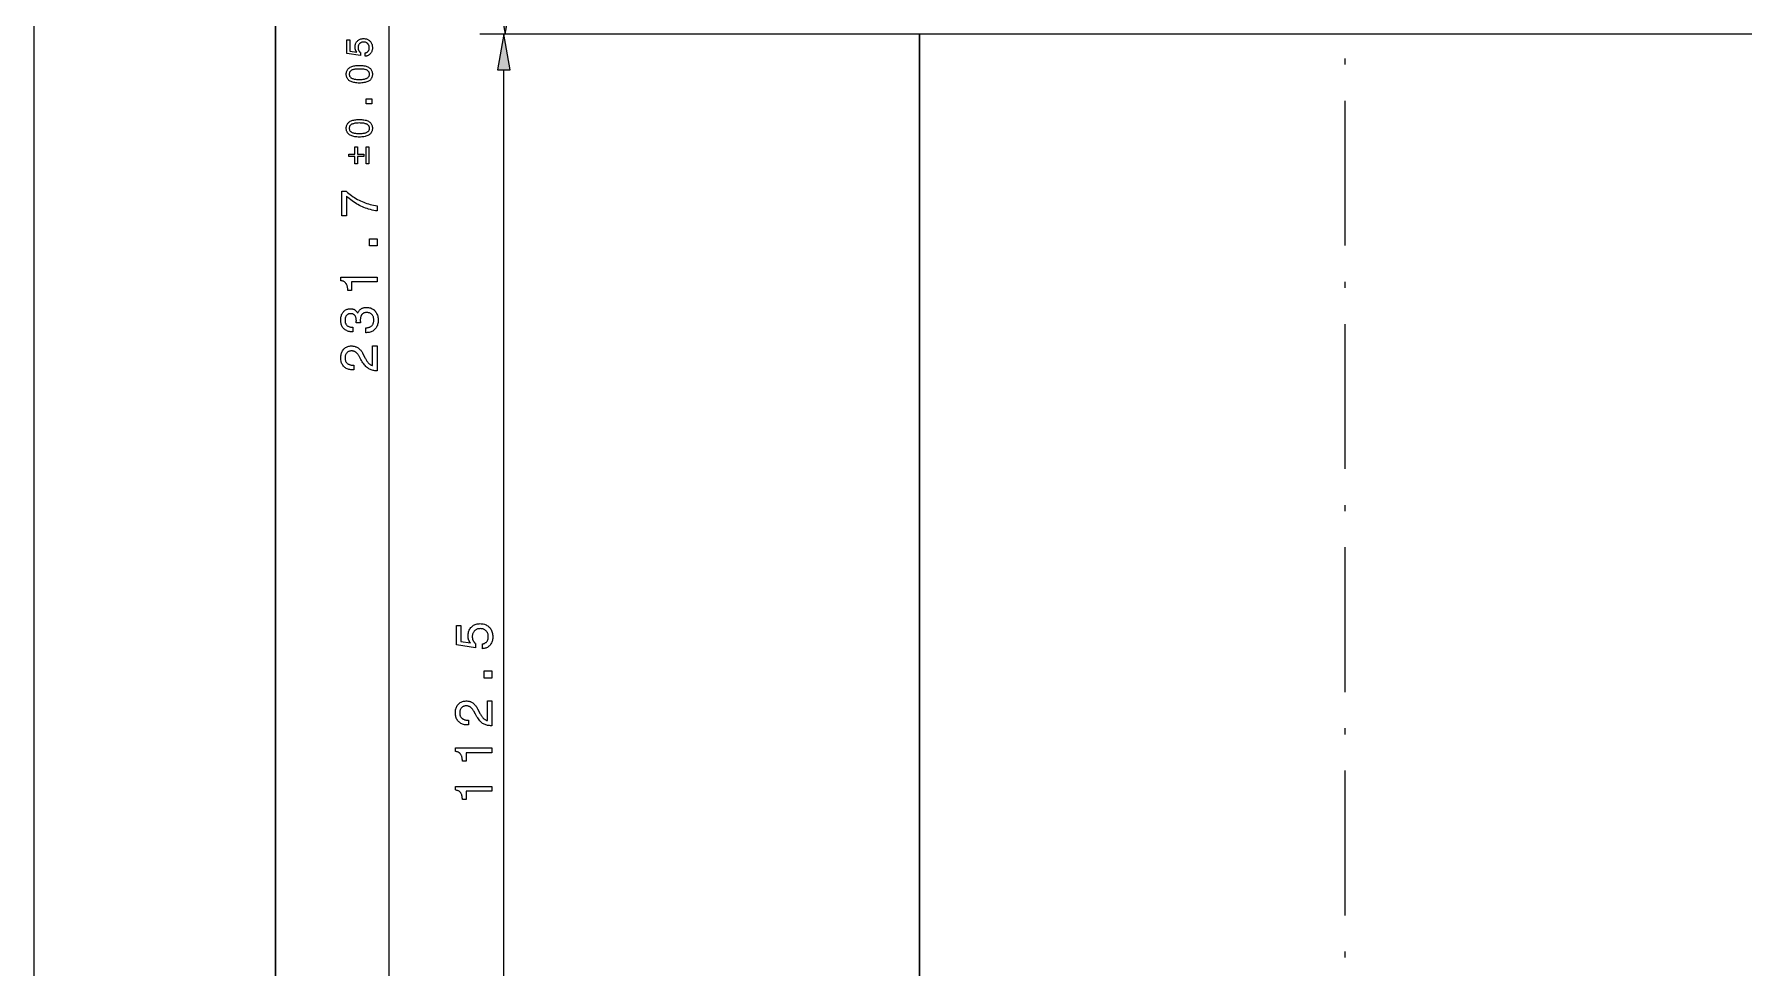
# Model space of a CAD drawing. Extents: x 0 to 297, y 0 to 420.
# Drawn here: x 0 to 141.7, y 194.5 to 271.9 of the extents above; entities that cross this region are included whole.
import ezdxf

# ---------------------------------------------------------------- set-up
doc = ezdxf.new("R2010")
doc.units = 0
doc.linetypes.add('DASHDOT', pattern=[18.5, 12, -3, 0.5, -3])

msp = doc.modelspace()

# ---------------------------------------------------------------- linework, layer by layer
at = {"color": 7, "lineweight": 13}
for p, q in [((0, 0), (0, 420)), ((29.43, 144.85), (29.43, 370.64)), ((73.41, 271.89), (36.94, 271.89)), ((73.41, 271.89), (37.05, 271.89)), ((139.59, 271.89), (73.41, 271.89)), ((38.94, 162.35), (38.94, 268.94))]:
    msp.add_line(p, q, dxfattribs=at)
at = {"color": 7, "lineweight": 30}
for p, q in [((20, 5), (20, 415)), ((73.41, 159.39), (73.41, 271.89))]:
    msp.add_line(p, q, dxfattribs=at)
at = {"color": 7, "linetype": 'DASHDOT', "lineweight": 13}
msp.add_line((108.66, 377.38), (108.66, 144.9), dxfattribs=at)
at = {"color": 7, "lineweight": 13, "ltscale": 0.10788}
msp.add_line((143.91, 271.89), (139.59, 271.89), dxfattribs=at)
at = {"color": 7, "lineweight": 13}
for points in [[(38.53, 274.85), (39.05, 271.89), (39.57, 274.85)], [(27.43, 270.07), (27.43, 270.35), (27.47, 270.35), (27.5, 270.36), (27.53, 270.37), (27.55, 270.38), (27.58, 270.39), (27.61, 270.41), (27.63, 270.43), (27.65, 270.44), (27.67, 270.46), (27.69, 270.48), (27.71, 270.51), (27.72, 270.53), (27.74, 270.56), (27.75, 270.58), (27.76, 270.61), (27.77, 270.64), (27.77, 270.67), (27.78, 270.7), (27.78, 270.73), (27.78, 270.77), (27.78, 270.81), (27.78, 270.85), (27.77, 270.89), (27.76, 270.92), (27.75, 270.96), (27.74, 270.99), (27.72, 271.02), (27.7, 271.05), (27.68, 271.08), (27.65, 271.11), (27.63, 271.13), (27.6, 271.15), (27.57, 271.17), (27.54, 271.19), (27.51, 271.2), (27.47, 271.22), (27.43, 271.23), (27.4, 271.23), (27.36, 271.24), (27.32, 271.24), (27.27, 271.24), (27.23, 271.23), (27.2, 271.23), (27.16, 271.22), (27.12, 271.2), (27.09, 271.19), (27.06, 271.17), (27.03, 271.16), (27, 271.13), (26.98, 271.11), (26.95, 271.08), (26.93, 271.06), (26.91, 271.03), (26.89, 270.99), (26.88, 270.96), (26.87, 270.93), (26.86, 270.89), (26.85, 270.85), (26.85, 270.81), (26.85, 270.77), (26.85, 270.74), (26.85, 270.72), (26.85, 270.7), (26.86, 270.67), (26.86, 270.65), (26.87, 270.63), (26.87, 270.61), (26.88, 270.59), (26.89, 270.57), (26.9, 270.55), (26.91, 270.53), (26.92, 270.51), (26.93, 270.49), (26.94, 270.47), (26.96, 270.45), (26.97, 270.43), (26.99, 270.42), (27.01, 270.4), (27.02, 270.38), (27.04, 270.37), (27.04, 270.13), (25.93, 270.29), (25.93, 271.42), (26.18, 271.42), (26.18, 270.5), (26.74, 270.41), (26.73, 270.43), (26.72, 270.44), (26.71, 270.46), (26.69, 270.48), (26.68, 270.49), (26.67, 270.51), (26.66, 270.53), (26.66, 270.55), (26.65, 270.57), (26.64, 270.59), (26.63, 270.61), (26.63, 270.63), (26.62, 270.65), (26.62, 270.67), (26.62, 270.7), (26.61, 270.72), (26.61, 270.74), (26.61, 270.77), (26.61, 270.79), (26.61, 270.81), (26.61, 270.88), (26.61, 270.94), (26.62, 271), (26.64, 271.05), (26.65, 271.1), (26.68, 271.16), (26.7, 271.2), (26.73, 271.25), (26.76, 271.29), (26.8, 271.33), (26.84, 271.37), (26.88, 271.4), (26.92, 271.43), (26.97, 271.46), (27.02, 271.48), (27.07, 271.5), (27.13, 271.51), (27.18, 271.52), (27.24, 271.53), (27.3, 271.53), (27.37, 271.53), (27.43, 271.52), (27.49, 271.51), (27.55, 271.5), (27.6, 271.48), (27.65, 271.46), (27.7, 271.43), (27.75, 271.4), (27.8, 271.36), (27.84, 271.32), (27.88, 271.28), (27.91, 271.23), (27.94, 271.18), (27.97, 271.13), (27.99, 271.08), (28.01, 271.03), (28.02, 270.97), (28.03, 270.91), (28.04, 270.84), (28.04, 270.78), (28.04, 270.72), (28.04, 270.66), (28.03, 270.61), (28.02, 270.56), (28, 270.51), (27.98, 270.46), (27.96, 270.41), (27.94, 270.37), (27.91, 270.33), (27.88, 270.29), (27.84, 270.25), (27.8, 270.21), (27.77, 270.18), (27.72, 270.16), (27.68, 270.13), (27.64, 270.11), (27.59, 270.1), (27.54, 270.08), (27.49, 270.07)], [(39.46, 268.94), (38.94, 271.89), (38.42, 268.94)], [(26.96, 267.85), (26.85, 267.85), (26.75, 267.86), (26.66, 267.87), (26.57, 267.88), (26.49, 267.9), (26.41, 267.92), (26.34, 267.94), (26.27, 267.97), (26.21, 268), (26.15, 268.04), (26.09, 268.07), (26.05, 268.12), (26.01, 268.16), (25.97, 268.21), (25.94, 268.26), (25.91, 268.32), (25.89, 268.38), (25.88, 268.44), (25.87, 268.51), (25.87, 268.58), (25.87, 268.65), (25.88, 268.71), (25.89, 268.78), (25.91, 268.84), (25.94, 268.89), (25.97, 268.94), (26, 268.99), (26.05, 269.04), (26.09, 269.08), (26.14, 269.12), (26.2, 269.15), (26.27, 269.19), (26.33, 269.21), (26.41, 269.24), (26.49, 269.26), (26.57, 269.27), (26.66, 269.29), (26.75, 269.3), (26.85, 269.3), (26.96, 269.3), (27.06, 269.3), (27.16, 269.3), (27.26, 269.29), (27.34, 269.27), (27.43, 269.26), (27.51, 269.24), (27.58, 269.21), (27.65, 269.19), (27.71, 269.15), (27.77, 269.12), (27.82, 269.08), (27.87, 269.04), (27.91, 268.99), (27.94, 268.94), (27.97, 268.89), (28, 268.84), (28.02, 268.78), (28.03, 268.71), (28.04, 268.65), (28.04, 268.58), (28.04, 268.51), (28.03, 268.44), (28.02, 268.38), (28, 268.32), (27.97, 268.26), (27.94, 268.21), (27.91, 268.16), (27.87, 268.12), (27.82, 268.07), (27.77, 268.04), (27.71, 268), (27.65, 267.97), (27.58, 267.94), (27.5, 267.92), (27.43, 267.9), (27.34, 267.88), (27.25, 267.87), (27.16, 267.86), (27.06, 267.85)], [(26.96, 268.14), (27.04, 268.14), (27.12, 268.14), (27.2, 268.15), (27.27, 268.16), (27.33, 268.17), (27.39, 268.18), (27.45, 268.19), (27.5, 268.21), (27.55, 268.23), (27.59, 268.25), (27.63, 268.27), (27.67, 268.29), (27.7, 268.32), (27.72, 268.35), (27.74, 268.38), (27.76, 268.42), (27.78, 268.45), (27.79, 268.49), (27.79, 268.53), (27.79, 268.58), (27.79, 268.62), (27.79, 268.66), (27.78, 268.7), (27.76, 268.74), (27.74, 268.77), (27.72, 268.81), (27.7, 268.84), (27.67, 268.86), (27.63, 268.89), (27.6, 268.91), (27.55, 268.93), (27.51, 268.95), (27.45, 268.96), (27.4, 268.98), (27.34, 268.99), (27.27, 269), (27.2, 269), (27.12, 269.01), (27.04, 269.01), (26.96, 269.01), (26.87, 269.01), (26.79, 269.01), (26.72, 269), (26.64, 269), (26.58, 268.99), (26.52, 268.98), (26.46, 268.96), (26.41, 268.95), (26.36, 268.93), (26.32, 268.91), (26.28, 268.89), (26.25, 268.86), (26.22, 268.84), (26.19, 268.81), (26.17, 268.77), (26.15, 268.74), (26.14, 268.7), (26.13, 268.66), (26.12, 268.62), (26.12, 268.58), (26.12, 268.53), (26.13, 268.49), (26.14, 268.45), (26.15, 268.42), (26.17, 268.38), (26.19, 268.35), (26.22, 268.32), (26.25, 268.29), (26.28, 268.27), (26.32, 268.25), (26.36, 268.23), (26.41, 268.21), (26.46, 268.19), (26.52, 268.18), (26.58, 268.17), (26.65, 268.16), (26.72, 268.15), (26.79, 268.14), (26.87, 268.14)], [(27.98, 266.13), (27.53, 266.13), (27.53, 266.55), (27.98, 266.55)], [(26.96, 263.37), (26.85, 263.37), (26.75, 263.38), (26.66, 263.39), (26.57, 263.4), (26.49, 263.42), (26.41, 263.44), (26.34, 263.46), (26.27, 263.49), (26.21, 263.52), (26.15, 263.56), (26.09, 263.6), (26.05, 263.64), (26.01, 263.69), (25.97, 263.73), (25.94, 263.79), (25.91, 263.84), (25.89, 263.9), (25.88, 263.96), (25.87, 264.03), (25.87, 264.1), (25.87, 264.17), (25.88, 264.24), (25.89, 264.3), (25.91, 264.36), (25.94, 264.41), (25.97, 264.47), (26, 264.52), (26.05, 264.56), (26.09, 264.6), (26.14, 264.64), (26.2, 264.68), (26.27, 264.71), (26.33, 264.74), (26.41, 264.76), (26.49, 264.78), (26.57, 264.8), (26.66, 264.81), (26.75, 264.82), (26.85, 264.82), (26.96, 264.83), (27.06, 264.82), (27.16, 264.82), (27.26, 264.81), (27.34, 264.8), (27.43, 264.78), (27.51, 264.76), (27.58, 264.74), (27.65, 264.71), (27.71, 264.68), (27.77, 264.64), (27.82, 264.6), (27.87, 264.56), (27.91, 264.52), (27.94, 264.47), (27.97, 264.41), (28, 264.36), (28.02, 264.3), (28.03, 264.24), (28.04, 264.17), (28.04, 264.1), (28.04, 264.03), (28.03, 263.96), (28.02, 263.9), (28, 263.84), (27.97, 263.79), (27.94, 263.73), (27.91, 263.69), (27.87, 263.64), (27.82, 263.6), (27.77, 263.56), (27.71, 263.52), (27.65, 263.49), (27.58, 263.46), (27.5, 263.44), (27.43, 263.42), (27.34, 263.4), (27.25, 263.39), (27.16, 263.38), (27.06, 263.37)], [(26.96, 263.66), (27.04, 263.66), (27.12, 263.67), (27.2, 263.67), (27.27, 263.68), (27.33, 263.69), (27.39, 263.7), (27.45, 263.71), (27.5, 263.73), (27.55, 263.75), (27.59, 263.77), (27.63, 263.79), (27.67, 263.82), (27.7, 263.84), (27.72, 263.87), (27.74, 263.9), (27.76, 263.94), (27.78, 263.98), (27.79, 264.01), (27.79, 264.06), (27.79, 264.1), (27.79, 264.14), (27.79, 264.19), (27.78, 264.23), (27.76, 264.26), (27.74, 264.3), (27.72, 264.33), (27.7, 264.36), (27.67, 264.38), (27.63, 264.41), (27.6, 264.43), (27.55, 264.45), (27.51, 264.47), (27.45, 264.48), (27.4, 264.5), (27.34, 264.51), (27.27, 264.52), (27.2, 264.53), (27.12, 264.53), (27.04, 264.53), (26.96, 264.54), (26.87, 264.53), (26.79, 264.53), (26.72, 264.53), (26.64, 264.52), (26.58, 264.51), (26.52, 264.5), (26.46, 264.48), (26.41, 264.47), (26.36, 264.45), (26.32, 264.43), (26.28, 264.41), (26.25, 264.38), (26.22, 264.36), (26.19, 264.33), (26.17, 264.3), (26.15, 264.26), (26.14, 264.23), (26.13, 264.19), (26.12, 264.14), (26.12, 264.1), (26.12, 264.06), (26.13, 264.01), (26.14, 263.98), (26.15, 263.94), (26.17, 263.9), (26.19, 263.87), (26.22, 263.84), (26.25, 263.82), (26.28, 263.79), (26.32, 263.77), (26.36, 263.75), (26.41, 263.73), (26.46, 263.71), (26.52, 263.7), (26.58, 263.69), (26.65, 263.68), (26.72, 263.67), (26.79, 263.67), (26.87, 263.66)], [(27.32, 261.76), (26.8, 261.76), (26.8, 261.16), (26.59, 261.16), (26.59, 261.76), (26.08, 261.76), (26.08, 261.96), (26.59, 261.96), (26.59, 262.56), (26.8, 262.56), (26.8, 261.96), (27.32, 261.96)], [(27.53, 261.16), (27.53, 262.56), (27.74, 262.56), (27.74, 261.16)], [(28.43, 257.25), (28.29, 257.27), (28.15, 257.29), (28.01, 257.32), (27.87, 257.36), (27.73, 257.4), (27.6, 257.44), (27.47, 257.48), (27.34, 257.53), (27.21, 257.59), (27.09, 257.64), (26.96, 257.71), (26.84, 257.77), (26.72, 257.85), (26.6, 257.92), (26.48, 258), (26.36, 258.09), (26.24, 258.18), (26.12, 258.27), (26.01, 258.37), (25.89, 258.48), (25.89, 256.84), (25.5, 256.84), (25.5, 258.89), (25.86, 258.89), (25.97, 258.79), (26.08, 258.7), (26.2, 258.6), (26.32, 258.52), (26.44, 258.43), (26.56, 258.35), (26.68, 258.28), (26.8, 258.21), (26.93, 258.14), (27.06, 258.08), (27.18, 258.02), (27.32, 257.97), (27.45, 257.92), (27.58, 257.87), (27.72, 257.83), (27.86, 257.79), (28, 257.76), (28.14, 257.73), (28.29, 257.7), (28.43, 257.68)], [(28.43, 254.35), (27.79, 254.35), (27.79, 254.95), (28.43, 254.95)], [(28.43, 251.37), (26.3, 251.37), (26.3, 250.67), (25.99, 250.67), (25.99, 250.75), (25.99, 250.82), (25.98, 250.89), (25.97, 250.95), (25.95, 251.01), (25.94, 251.07), (25.92, 251.12), (25.9, 251.16), (25.88, 251.21), (25.85, 251.25), (25.82, 251.28), (25.79, 251.32), (25.75, 251.35), (25.72, 251.37), (25.67, 251.4), (25.63, 251.42), (25.58, 251.44), (25.53, 251.45), (25.47, 251.46), (25.41, 251.47), (25.41, 251.77), (28.43, 251.77)], [(27.49, 247.16), (27.49, 247.56), (27.55, 247.57), (27.61, 247.57), (27.67, 247.58), (27.72, 247.59), (27.77, 247.61), (27.82, 247.63), (27.86, 247.65), (27.91, 247.68), (27.95, 247.7), (27.98, 247.74), (28.01, 247.77), (28.04, 247.81), (28.07, 247.85), (28.09, 247.89), (28.11, 247.94), (28.13, 247.99), (28.14, 248.04), (28.15, 248.09), (28.15, 248.15), (28.16, 248.21), (28.15, 248.26), (28.15, 248.32), (28.14, 248.37), (28.13, 248.42), (28.12, 248.47), (28.1, 248.51), (28.08, 248.56), (28.05, 248.6), (28.03, 248.64), (28, 248.67), (27.96, 248.7), (27.93, 248.73), (27.89, 248.76), (27.85, 248.78), (27.81, 248.8), (27.77, 248.81), (27.72, 248.82), (27.67, 248.83), (27.62, 248.84), (27.56, 248.84), (27.51, 248.84), (27.47, 248.83), (27.42, 248.82), (27.38, 248.81), (27.34, 248.8), (27.3, 248.78), (27.27, 248.76), (27.23, 248.73), (27.2, 248.7), (27.17, 248.67), (27.15, 248.64), (27.12, 248.6), (27.1, 248.56), (27.08, 248.52), (27.07, 248.47), (27.05, 248.42), (27.04, 248.37), (27.04, 248.32), (27.03, 248.26), (27.03, 248.2), (27.03, 248.19), (27.03, 248.18), (27.03, 248.18), (27.03, 248.17), (27.03, 248.16), (27.03, 248.15), (27.03, 248.14), (27.03, 248.13), (27.03, 248.12), (27.03, 248.11), (27.03, 248.1), (27.04, 248.09), (27.04, 248.08), (27.04, 248.07), (27.04, 248.06), (27.04, 248.05), (27.04, 248.03), (27.04, 248.02), (27.04, 248.01), (27.04, 247.99), (26.7, 247.99), (26.7, 248), (26.7, 248.01), (26.7, 248.02), (26.7, 248.03), (26.7, 248.04), (26.7, 248.04), (26.7, 248.05), (26.7, 248.06), (26.7, 248.07), (26.7, 248.08), (26.7, 248.09), (26.7, 248.1), (26.7, 248.1), (26.7, 248.11), (26.71, 248.12), (26.71, 248.13), (26.71, 248.13), (26.71, 248.14), (26.71, 248.15), (26.71, 248.16), (26.7, 248.21), (26.7, 248.27), (26.7, 248.32), (26.69, 248.37), (26.68, 248.41), (26.66, 248.45), (26.65, 248.49), (26.63, 248.53), (26.61, 248.56), (26.59, 248.59), (26.57, 248.61), (26.54, 248.64), (26.51, 248.66), (26.48, 248.68), (26.45, 248.69), (26.41, 248.71), (26.37, 248.72), (26.33, 248.72), (26.29, 248.73), (26.24, 248.73), (26.19, 248.73), (26.15, 248.72), (26.11, 248.72), (26.07, 248.71), (26.04, 248.69), (26, 248.68), (25.97, 248.66), (25.94, 248.64), (25.92, 248.62), (25.89, 248.59), (25.87, 248.56), (25.85, 248.53), (25.83, 248.5), (25.81, 248.46), (25.8, 248.43), (25.79, 248.39), (25.78, 248.34), (25.77, 248.3), (25.77, 248.25), (25.77, 248.2), (25.77, 248.15), (25.77, 248.09), (25.78, 248.04), (25.79, 247.99), (25.81, 247.95), (25.83, 247.91), (25.85, 247.87), (25.87, 247.83), (25.9, 247.8), (25.93, 247.77), (25.96, 247.74), (26, 247.71), (26.04, 247.69), (26.08, 247.67), (26.13, 247.65), (26.18, 247.64), (26.23, 247.63), (26.29, 247.62), (26.34, 247.62), (26.41, 247.62), (26.41, 247.23), (26.38, 247.23), (26.29, 247.24), (26.21, 247.24), (26.13, 247.26), (26.05, 247.27), (25.98, 247.3), (25.91, 247.33), (25.85, 247.36), (25.79, 247.4), (25.73, 247.44), (25.67, 247.49), (25.62, 247.54), (25.58, 247.6), (25.54, 247.66), (25.51, 247.72), (25.48, 247.79), (25.45, 247.86), (25.44, 247.94), (25.42, 248.01), (25.42, 248.1), (25.41, 248.18), (25.42, 248.27), (25.42, 248.36), (25.43, 248.44), (25.45, 248.51), (25.47, 248.59), (25.49, 248.66), (25.52, 248.72), (25.55, 248.78), (25.59, 248.84), (25.63, 248.89), (25.67, 248.94), (25.72, 248.98), (25.77, 249.02), (25.82, 249.05), (25.88, 249.08), (25.94, 249.11), (26.01, 249.12), (26.07, 249.14), (26.15, 249.14), (26.22, 249.15), (26.26, 249.14), (26.3, 249.14), (26.35, 249.14), (26.38, 249.13), (26.42, 249.12), (26.46, 249.11), (26.49, 249.1), (26.53, 249.08), (26.56, 249.07), (26.59, 249.05), (26.62, 249.03), (26.65, 249.01), (26.68, 248.98), (26.7, 248.96), (26.73, 248.93), (26.75, 248.9), (26.77, 248.87), (26.79, 248.84), (26.81, 248.8), (26.83, 248.77), (26.84, 248.81), (26.86, 248.86), (26.89, 248.9), (26.91, 248.94), (26.94, 248.98), (26.97, 249.02), (27, 249.05), (27.03, 249.08), (27.07, 249.11), (27.1, 249.13), (27.14, 249.16), (27.18, 249.18), (27.22, 249.2), (27.27, 249.21), (27.31, 249.23), (27.36, 249.24), (27.41, 249.25), (27.46, 249.25), (27.51, 249.26), (27.56, 249.26), (27.65, 249.26), (27.73, 249.25), (27.81, 249.23), (27.88, 249.21), (27.95, 249.19), (28.02, 249.15), (28.08, 249.11), (28.15, 249.07), (28.2, 249.02), (28.26, 248.96), (28.31, 248.9), (28.35, 248.84), (28.39, 248.77), (28.42, 248.7), (28.45, 248.62), (28.48, 248.54), (28.49, 248.46), (28.51, 248.37), (28.52, 248.28), (28.52, 248.18), (28.52, 248.09), (28.51, 248), (28.49, 247.92), (28.47, 247.84), (28.45, 247.76), (28.42, 247.69), (28.39, 247.62), (28.34, 247.56), (28.3, 247.5), (28.25, 247.44), (28.19, 247.39), (28.13, 247.34), (28.07, 247.3), (28, 247.26), (27.93, 247.23), (27.85, 247.21), (27.78, 247.19), (27.7, 247.18), (27.61, 247.17), (27.52, 247.16)], [(28.43, 244), (28.42, 244), (28.33, 244), (28.25, 244.01), (28.17, 244.02), (28.09, 244.03), (28.01, 244.05), (27.94, 244.08), (27.87, 244.1), (27.8, 244.13), (27.74, 244.17), (27.68, 244.21), (27.62, 244.25), (27.56, 244.3), (27.5, 244.36), (27.44, 244.43), (27.38, 244.5), (27.32, 244.58), (27.26, 244.66), (27.2, 244.75), (27.14, 244.85), (27.08, 244.95), (26.95, 245.21), (26.92, 245.25), (26.89, 245.3), (26.87, 245.34), (26.84, 245.37), (26.81, 245.41), (26.79, 245.44), (26.76, 245.47), (26.73, 245.5), (26.7, 245.52), (26.67, 245.54), (26.63, 245.56), (26.6, 245.58), (26.57, 245.6), (26.53, 245.61), (26.5, 245.62), (26.46, 245.63), (26.42, 245.64), (26.38, 245.65), (26.34, 245.65), (26.3, 245.65), (26.26, 245.65), (26.21, 245.64), (26.17, 245.64), (26.13, 245.62), (26.09, 245.61), (26.05, 245.59), (26.01, 245.57), (25.98, 245.55), (25.95, 245.52), (25.92, 245.49), (25.89, 245.45), (25.87, 245.42), (25.84, 245.38), (25.82, 245.34), (25.81, 245.3), (25.79, 245.25), (25.78, 245.2), (25.78, 245.15), (25.77, 245.1), (25.77, 245.05), (25.77, 245), (25.78, 244.95), (25.79, 244.9), (25.8, 244.85), (25.82, 244.81), (25.84, 244.76), (25.86, 244.72), (25.89, 244.69), (25.92, 244.65), (25.96, 244.62), (26, 244.59), (26.04, 244.56), (26.08, 244.54), (26.13, 244.52), (26.18, 244.5), (26.23, 244.49), (26.28, 244.48), (26.34, 244.47), (26.4, 244.46), (26.47, 244.46), (26.5, 244.46), (26.5, 244.07), (26.44, 244.07), (26.35, 244.07), (26.26, 244.08), (26.17, 244.1), (26.09, 244.11), (26.02, 244.14), (25.94, 244.17), (25.87, 244.2), (25.81, 244.24), (25.75, 244.29), (25.69, 244.34), (25.64, 244.4), (25.59, 244.46), (25.55, 244.52), (25.51, 244.59), (25.48, 244.66), (25.46, 244.73), (25.44, 244.81), (25.42, 244.9), (25.42, 244.98), (25.41, 245.07), (25.42, 245.16), (25.42, 245.24), (25.44, 245.32), (25.45, 245.4), (25.47, 245.47), (25.5, 245.54), (25.53, 245.61), (25.57, 245.67), (25.61, 245.73), (25.66, 245.79), (25.71, 245.84), (25.76, 245.89), (25.82, 245.93), (25.88, 245.96), (25.94, 245.99), (26.01, 246.02), (26.08, 246.04), (26.15, 246.05), (26.23, 246.06), (26.31, 246.06), (26.37, 246.06), (26.43, 246.05), (26.49, 246.05), (26.54, 246.04), (26.6, 246.02), (26.65, 246), (26.7, 245.98), (26.75, 245.96), (26.8, 245.93), (26.85, 245.9), (26.9, 245.87), (26.94, 245.83), (26.98, 245.79), (27.03, 245.75), (27.07, 245.7), (27.11, 245.65), (27.15, 245.59), (27.18, 245.54), (27.22, 245.48), (27.25, 245.41), (27.38, 245.16), (27.42, 245.09), (27.46, 245.02), (27.49, 244.96), (27.53, 244.9), (27.56, 244.85), (27.59, 244.8), (27.63, 244.75), (27.66, 244.71), (27.69, 244.67), (27.72, 244.64), (27.75, 244.61), (27.78, 244.58), (27.82, 244.56), (27.85, 244.53), (27.88, 244.51), (27.92, 244.49), (27.95, 244.47), (27.99, 244.46), (28.02, 244.45), (28.06, 244.43), (28.06, 246.06), (28.43, 246.06)], [(37.16, 220.97), (37.16, 221.37), (37.2, 221.38), (37.25, 221.39), (37.29, 221.4), (37.33, 221.42), (37.37, 221.43), (37.4, 221.45), (37.43, 221.48), (37.47, 221.5), (37.5, 221.53), (37.52, 221.56), (37.55, 221.59), (37.57, 221.63), (37.59, 221.67), (37.61, 221.7), (37.62, 221.74), (37.63, 221.78), (37.64, 221.83), (37.65, 221.87), (37.65, 221.92), (37.65, 221.97), (37.65, 222.03), (37.65, 222.08), (37.64, 222.14), (37.63, 222.19), (37.61, 222.24), (37.59, 222.29), (37.57, 222.33), (37.54, 222.37), (37.51, 222.41), (37.47, 222.45), (37.43, 222.49), (37.39, 222.52), (37.35, 222.55), (37.31, 222.57), (37.26, 222.59), (37.21, 222.61), (37.16, 222.62), (37.1, 222.63), (37.05, 222.63), (36.99, 222.64), (36.93, 222.63), (36.87, 222.63), (36.82, 222.62), (36.76, 222.61), (36.71, 222.59), (36.67, 222.57), (36.62, 222.55), (36.58, 222.52), (36.54, 222.49), (36.5, 222.45), (36.47, 222.42), (36.44, 222.38), (36.41, 222.33), (36.39, 222.29), (36.37, 222.24), (36.35, 222.19), (36.34, 222.14), (36.33, 222.09), (36.32, 222.03), (36.32, 221.97), (36.32, 221.93), (36.32, 221.9), (36.33, 221.87), (36.33, 221.83), (36.34, 221.8), (36.35, 221.77), (36.35, 221.74), (36.37, 221.71), (36.38, 221.68), (36.39, 221.65), (36.4, 221.62), (36.42, 221.59), (36.44, 221.57), (36.46, 221.54), (36.48, 221.51), (36.5, 221.49), (36.52, 221.46), (36.54, 221.44), (36.57, 221.42), (36.6, 221.4), (36.6, 221.05), (35.01, 221.29), (35.01, 222.89), (35.36, 222.89), (35.36, 221.58), (36.17, 221.46), (36.15, 221.48), (36.13, 221.5), (36.12, 221.53), (36.1, 221.55), (36.09, 221.57), (36.07, 221.6), (36.06, 221.63), (36.05, 221.65), (36.03, 221.68), (36.02, 221.71), (36.01, 221.74), (36.01, 221.77), (36, 221.8), (35.99, 221.83), (35.99, 221.86), (35.98, 221.9), (35.98, 221.93), (35.98, 221.96), (35.98, 222), (35.97, 222.03), (35.98, 222.12), (35.99, 222.21), (36, 222.29), (36.02, 222.37), (36.04, 222.45), (36.07, 222.52), (36.11, 222.59), (36.15, 222.65), (36.2, 222.72), (36.25, 222.77), (36.31, 222.83), (36.37, 222.88), (36.43, 222.92), (36.5, 222.95), (36.57, 222.99), (36.64, 223.01), (36.72, 223.03), (36.8, 223.04), (36.88, 223.05), (36.97, 223.06), (37.06, 223.05), (37.15, 223.04), (37.23, 223.03), (37.32, 223.01), (37.4, 222.98), (37.47, 222.95), (37.54, 222.91), (37.61, 222.86), (37.67, 222.81), (37.73, 222.76), (37.79, 222.7), (37.84, 222.63), (37.88, 222.56), (37.92, 222.49), (37.95, 222.41), (37.98, 222.33), (38, 222.25), (38.01, 222.16), (38.02, 222.07), (38.03, 221.98), (38.02, 221.9), (38.02, 221.82), (38, 221.74), (37.99, 221.66), (37.97, 221.59), (37.94, 221.52), (37.91, 221.46), (37.87, 221.39), (37.83, 221.33), (37.79, 221.28), (37.74, 221.22), (37.69, 221.18), (37.63, 221.13), (37.57, 221.09), (37.51, 221.06), (37.45, 221.03), (37.38, 221.01), (37.31, 220.99), (37.23, 220.98)], [(37.94, 218.54), (37.3, 218.54), (37.3, 219.14), (37.94, 219.14)], [(37.94, 214.59), (37.93, 214.59), (37.84, 214.59), (37.75, 214.6), (37.67, 214.61), (37.59, 214.62), (37.52, 214.64), (37.45, 214.66), (37.38, 214.69), (37.31, 214.72), (37.24, 214.75), (37.18, 214.79), (37.12, 214.84), (37.06, 214.89), (37.01, 214.95), (36.95, 215.01), (36.89, 215.08), (36.83, 215.16), (36.77, 215.25), (36.71, 215.34), (36.65, 215.44), (36.59, 215.54), (36.45, 215.8), (36.43, 215.84), (36.4, 215.88), (36.38, 215.92), (36.35, 215.96), (36.32, 215.99), (36.29, 216.03), (36.26, 216.06), (36.23, 216.08), (36.2, 216.11), (36.17, 216.13), (36.14, 216.15), (36.11, 216.17), (36.08, 216.18), (36.04, 216.2), (36.01, 216.21), (35.97, 216.22), (35.93, 216.23), (35.89, 216.23), (35.85, 216.23), (35.81, 216.24), (35.76, 216.23), (35.72, 216.23), (35.68, 216.22), (35.63, 216.21), (35.59, 216.19), (35.56, 216.18), (35.52, 216.16), (35.49, 216.13), (35.46, 216.1), (35.43, 216.07), (35.4, 216.04), (35.37, 216), (35.35, 215.96), (35.33, 215.92), (35.32, 215.88), (35.3, 215.84), (35.29, 215.79), (35.28, 215.74), (35.28, 215.69), (35.28, 215.63), (35.28, 215.58), (35.29, 215.53), (35.3, 215.48), (35.31, 215.44), (35.33, 215.39), (35.35, 215.35), (35.37, 215.31), (35.4, 215.27), (35.43, 215.24), (35.46, 215.21), (35.5, 215.18), (35.54, 215.15), (35.59, 215.13), (35.64, 215.11), (35.68, 215.09), (35.74, 215.07), (35.79, 215.06), (35.85, 215.05), (35.91, 215.05), (35.97, 215.05), (36.01, 215.05), (36.01, 214.66), (35.95, 214.66), (35.86, 214.66), (35.77, 214.67), (35.68, 214.68), (35.6, 214.7), (35.52, 214.72), (35.45, 214.75), (35.38, 214.79), (35.32, 214.83), (35.26, 214.88), (35.2, 214.93), (35.15, 214.98), (35.1, 215.04), (35.06, 215.11), (35.02, 215.17), (34.99, 215.24), (34.96, 215.32), (34.95, 215.4), (34.93, 215.48), (34.92, 215.57), (34.92, 215.66), (34.92, 215.74), (34.93, 215.83), (34.94, 215.91), (34.96, 215.99), (34.98, 216.06), (35.01, 216.13), (35.04, 216.19), (35.08, 216.26), (35.12, 216.32), (35.17, 216.37), (35.22, 216.43), (35.27, 216.47), (35.33, 216.51), (35.39, 216.55), (35.45, 216.58), (35.52, 216.6), (35.59, 216.62), (35.66, 216.64), (35.74, 216.64), (35.81, 216.65), (35.88, 216.65), (35.94, 216.64), (35.99, 216.63), (36.05, 216.62), (36.11, 216.61), (36.16, 216.59), (36.21, 216.57), (36.26, 216.54), (36.31, 216.52), (36.36, 216.49), (36.4, 216.45), (36.45, 216.42), (36.49, 216.38), (36.53, 216.33), (36.57, 216.28), (36.61, 216.23), (36.65, 216.18), (36.69, 216.12), (36.73, 216.06), (36.76, 216), (36.89, 215.74), (36.93, 215.67), (36.96, 215.61), (37, 215.55), (37.03, 215.49), (37.07, 215.43), (37.1, 215.39), (37.13, 215.34), (37.17, 215.3), (37.2, 215.26), (37.23, 215.23), (37.26, 215.2), (37.29, 215.17), (37.32, 215.14), (37.36, 215.12), (37.39, 215.1), (37.42, 215.08), (37.46, 215.06), (37.49, 215.04), (37.53, 215.03), (37.57, 215.02), (37.57, 216.65), (37.94, 216.65)], [(37.94, 212.36), (35.81, 212.36), (35.81, 211.67), (35.5, 211.67), (35.5, 211.74), (35.49, 211.81), (35.48, 211.88), (35.47, 211.94), (35.46, 212), (35.45, 212.06), (35.43, 212.11), (35.41, 212.16), (35.38, 212.2), (35.36, 212.24), (35.33, 212.27), (35.3, 212.31), (35.26, 212.34), (35.22, 212.36), (35.18, 212.39), (35.14, 212.41), (35.09, 212.43), (35.03, 212.44), (34.98, 212.45), (34.92, 212.46), (34.92, 212.76), (37.94, 212.76)], [(37.94, 209.17), (35.81, 209.17), (35.81, 208.47), (35.5, 208.47), (35.5, 208.54), (35.49, 208.61), (35.48, 208.68), (35.47, 208.74), (35.46, 208.8), (35.45, 208.86), (35.43, 208.91), (35.41, 208.96), (35.38, 209), (35.36, 209.04), (35.33, 209.08), (35.3, 209.11), (35.26, 209.14), (35.22, 209.17), (35.18, 209.19), (35.14, 209.21), (35.09, 209.23), (35.03, 209.24), (34.98, 209.26), (34.92, 209.27), (34.92, 209.56), (37.94, 209.56)]]:
    msp.add_lwpolyline(points, close=True, dxfattribs=at)
for points in [[(38.53, 274.85), (39.05, 271.89), (38.53, 274.85), (39.57, 274.85)], [(39.46, 268.94), (38.94, 271.89), (39.46, 268.94), (38.42, 268.94)]]:
    msp.add_solid(points, dxfattribs=at)

doc.saveas('drawing.dxf')
